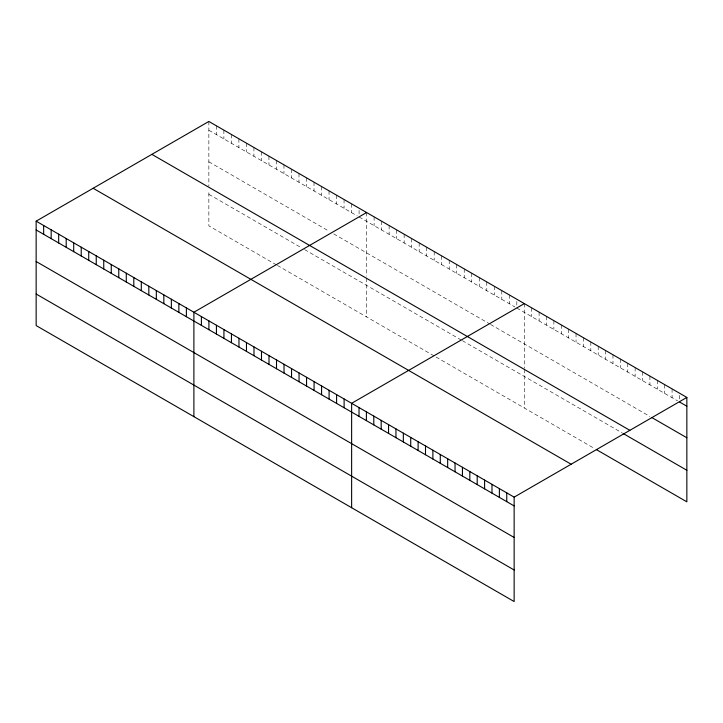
<?xml version="1.0" encoding="UTF-8"?>
<svg xmlns="http://www.w3.org/2000/svg" width="723" height="723" viewBox="0 0 723 723"><rect width="100%" height="100%" fill="white"/><g stroke="black" fill="none" stroke-linecap="round" stroke-linejoin="round"><path stroke-width="0.54" stroke-dasharray="3.62 2.71" d="M208.857 121.455L208.857 186.182M208.857 130.248L357.207 215.897M359.078 216.981L514.939 306.968M516.818 308.052L677.614 400.885M208.857 161.798L329.037 231.188M333.728 233.9L489.588 323.886M490.528 324.428L649.914 416.448M208.857 194.306L300.867 247.438M304.627 249.607L461.428 340.126M462.359 340.669L622.214 432.96M276.457 264.898L208.857 225.865L208.857 190.248M277.397 265.44L434.198 355.969M436.068 357.045L594.514 448.522M679.466 395.354L679.466 400.849M672.074 388.893L672.074 397.686M664.69 384.627L664.69 393.42M657.297 380.361L657.297 389.155M649.914 376.105L649.914 384.889M642.53 371.839L642.53 380.623M635.137 367.573L635.137 376.358M627.754 363.308L627.754 372.092M620.361 359.042L620.361 367.826M612.977 354.776L612.977 363.561M605.594 350.51L605.594 359.295M598.201 346.245L598.201 355.038M590.818 341.979L590.818 350.772M583.425 337.713L583.425 346.507M576.041 333.448L576.041 342.241M568.658 329.182L568.658 337.975M561.265 324.916L561.265 333.71M553.881 320.66L553.881 329.444M546.489 316.394L546.489 325.178M539.105 312.128L539.105 320.913M531.721 307.862L531.721 316.647M524.329 303.597L524.329 368.323M524.329 369.336L524.329 408.007M516.818 301.455L516.818 305.847M509.308 294.921L509.308 303.714M501.798 290.583L501.798 299.376M494.288 286.245L494.288 295.038M486.778 281.916L486.778 290.7M479.259 277.578L479.259 286.362M471.748 273.24L471.748 282.024M464.238 268.902L464.238 277.695M456.728 264.564L456.728 273.357M449.218 260.226L449.218 269.019M441.708 255.897L441.708 264.681M434.198 251.559L434.198 260.343M426.687 247.221L426.687 256.005M419.168 242.883L419.168 251.667M411.658 238.545L411.658 247.338M404.148 234.207L404.148 243M396.638 229.869L396.638 238.662M389.128 225.54L389.128 234.324M381.617 221.202L381.617 229.986M374.107 216.864L374.107 225.648M366.597 212.526L366.597 276.24M366.597 278.265L366.597 316.936M359.078 210.384L359.078 214.785M351.568 203.85L351.568 212.643M344.058 199.512L344.058 208.305M336.547 195.183L336.547 203.967M329.037 190.845L329.037 199.629M321.527 186.507L321.527 195.291M314.017 182.169L314.017 190.962M306.498 177.831L306.498 186.624M298.988 173.493L298.988 182.286M291.477 169.164L291.477 177.948M283.967 164.826L283.967 173.61M276.457 160.488L276.457 169.272M268.947 156.15L268.947 164.934M261.437 151.812L261.437 160.605M253.927 147.474L253.927 156.267M246.407 143.136L246.407 151.929M238.897 138.807L238.897 147.591M231.387 134.469L231.387 143.253M223.877 130.131L223.877 138.915M216.367 125.793L216.367 134.586"/><path stroke-width="1.08" d="M36.15 221.166L514.143 497.135L514.143 601.545L36.15 325.576L36.15 221.166L208.857 121.455L686.85 397.424L686.85 501.834L596.358 449.589M366.597 212.526L193.891 312.237L193.891 416.647M524.329 303.597L351.631 403.307L351.631 507.718M514.143 497.135L686.85 397.424M679.466 401.952L686.85 406.218M651.757 417.514L686.85 437.767M151.866 154.361L629.86 430.33M623.136 433.493L686.85 470.275M93.14 188.26L571.134 464.229M36.15 229.959L514.143 505.919M36.15 261.509L514.143 537.478M36.15 294.017L514.143 569.986M506.76 492.869L506.76 501.663M499.376 488.603L499.376 497.397M491.983 484.338L491.983 493.131M484.6 480.072L484.6 488.865M477.207 475.806L477.207 484.6M469.823 471.541L469.823 480.334M462.44 467.284L462.44 476.068M455.047 463.018L455.047 471.803M447.664 458.753L447.664 467.537M440.271 454.487L440.271 463.271M432.887 450.221L432.887 459.006M425.504 445.955L425.504 454.74M418.111 441.69L418.111 450.483M410.727 437.424L410.727 446.218M403.335 433.158L403.335 441.952M395.951 428.893L395.951 437.686M388.567 424.627L388.567 433.42M381.175 420.361L381.175 429.155M373.791 416.105L373.791 424.889M366.398 411.839L366.398 420.623M359.015 407.573L359.015 416.358M344.112 398.969L344.112 407.754M336.602 394.631L336.602 403.425M329.092 390.293L329.092 399.087M321.581 385.955L321.581 394.749M314.071 381.627L314.071 390.411M306.561 377.289L306.561 386.073M299.051 372.951L299.051 381.735M291.541 368.613L291.541 377.397M284.022 364.275L284.022 373.068M276.511 359.937L276.511 368.73M269.001 355.599L269.001 364.392M261.491 351.27L261.491 360.054M253.981 346.932L253.981 355.716M246.471 342.594L246.471 351.378M238.961 338.256L238.961 347.049M231.441 333.918L231.441 342.711M223.931 329.58L223.931 338.373M216.421 325.242L216.421 334.035M208.911 320.913L208.911 329.697M201.401 316.575L201.401 325.359M186.38 307.899L186.38 316.692M178.87 303.561L178.87 312.354M171.351 299.223L171.351 308.016M163.841 294.894L163.841 303.678M156.331 290.556L156.331 299.34M148.821 286.218L148.821 295.002M141.31 281.88L141.31 290.664M133.8 277.542L133.8 286.335M126.29 273.204L126.29 281.997M118.771 268.866L118.771 277.659M111.261 264.537L111.261 273.321M103.751 260.199L103.751 268.983M96.24 255.861L96.24 264.645M88.73 251.523L88.73 260.316M81.22 247.185L81.22 255.978M73.71 242.847L73.71 251.64M66.2 238.509L66.2 247.302M58.68 234.18L58.68 242.964M51.17 229.842L51.17 238.626M43.66 225.504L43.66 234.288"/></g></svg>
